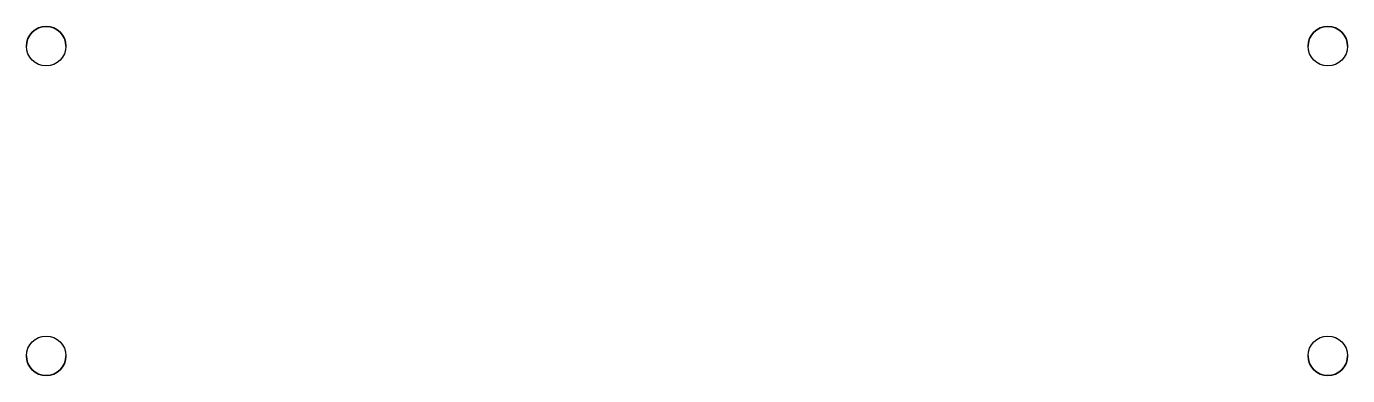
# Model space of a CAD drawing. Header units: millimetres. Extents: x 3.6 to 80.4, y 10 to 30.3.
import ezdxf

# ---------------------------------------------------------------- set-up
doc = ezdxf.new("R2010")
doc.units = ezdxf.units.MM
doc.layers.get('0').update_dxf_attribs({"linetype": 'CONTINUOUS'})

msp = doc.modelspace()

# ---------------------------------------------------------------- linework, layer by layer
for centre in [(4.75, 29.159), (79.25, 29.159), (4.75, 11.159), (79.25, 11.159)]:
    msp.add_circle(centre, 1.15)
for centre, start, end in [((4.75, 29.159), 0, 180), ((79.25, 29.159), 0, 180), ((4.75, 11.159), 180, 360), ((79.25, 11.159), 180, 360)]:
    msp.add_arc(centre, 1.15, start, end)

doc.saveas('drawing.dxf')
